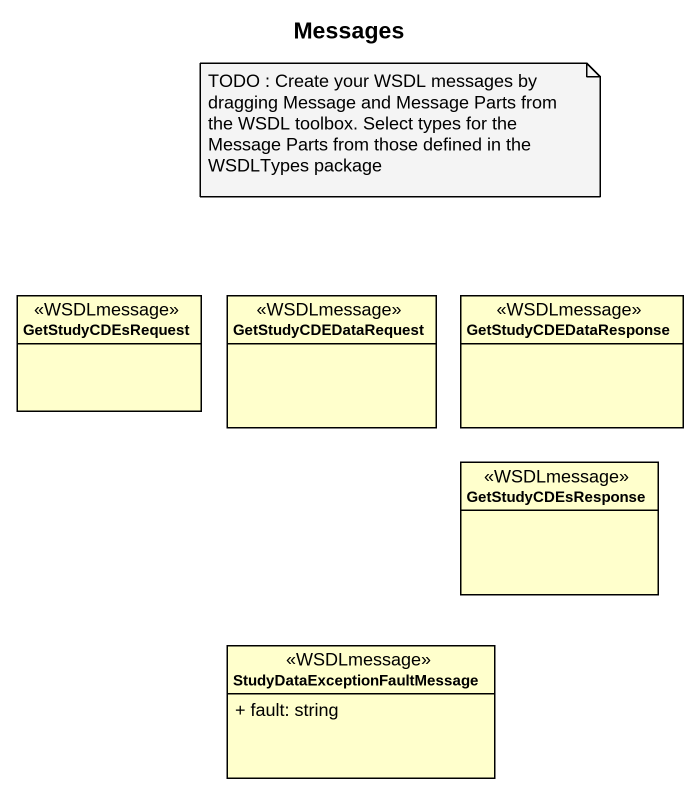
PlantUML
@startuml
title Messages
hide circle
hide empty members
skinparam classAttributeIconSize 0
class GetStudyCDEsRequest <<WSDLmessage>>
class GetStudyCDEDataRequest <<WSDLmessage>>
class GetStudyCDEDataResponse <<WSDLmessage>>
class GetStudyCDEsResponse <<WSDLmessage>>
class "StudyDataExceptionFaultMessage" as StudyDataExceptionFaultMessa <<WSDLmessage>> {
  + fault: string
}
note as N1
  TODO : Create your WSDL messages by dragging Message and Message Parts from the WSDL toolbox. Select types for the Message Parts from those defined in the WSDLTypes package
end note
@enduml
